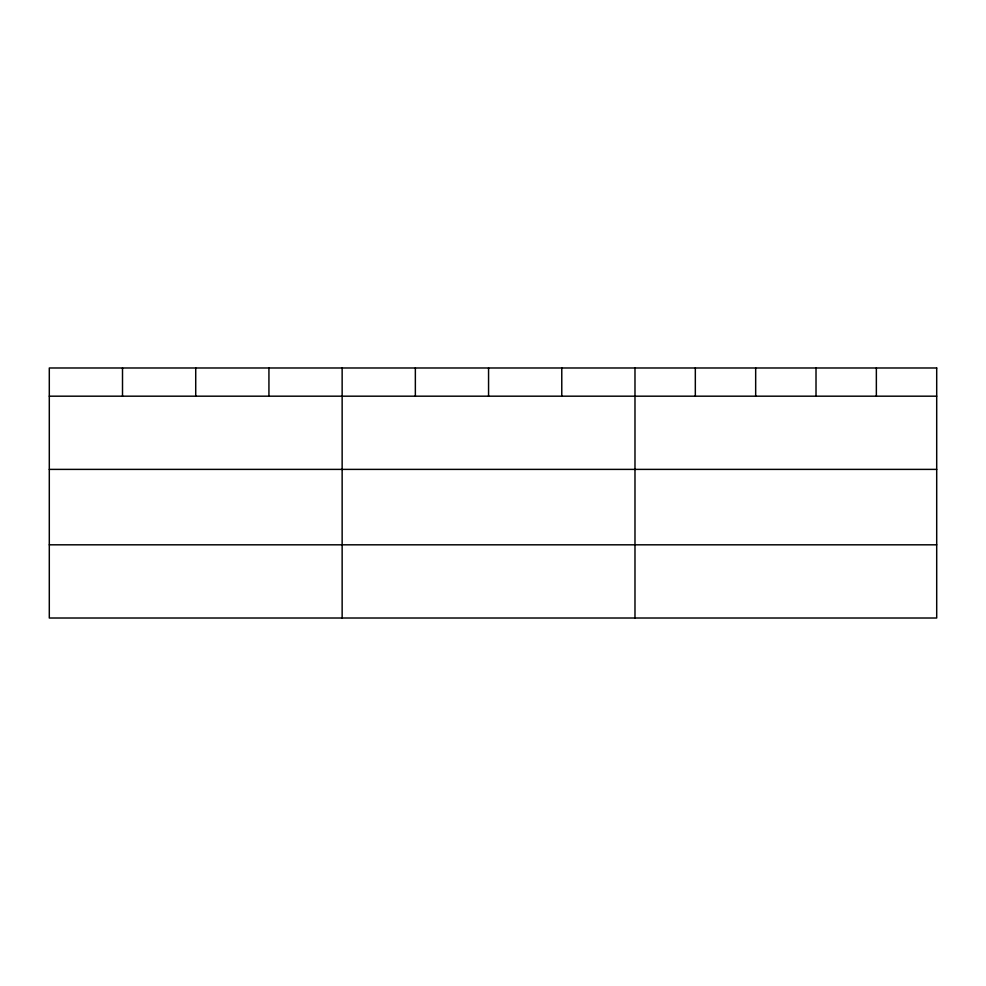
<?xml version="1.0" encoding="UTF-8"?>
<svg xmlns="http://www.w3.org/2000/svg" width="986" height="986" viewBox="0 0 986 986"><rect width="100%" height="100%" fill="white"/><g stroke="black" fill="none" stroke-linecap="round" stroke-linejoin="round"><path stroke-width="1.48" d="M49.3 396.187L936.7 396.187M49.3 469.385L936.7 469.385M49.3 544.814L936.7 544.814M876.357 367.988L876.357 396.187M816.014 367.988L816.014 396.187M755.67 367.988L755.67 396.187M695.327 367.988L695.327 396.187M634.984 367.988L634.984 618.012M561.774 367.988L561.774 396.187M488.563 367.988L488.563 396.187M415.352 367.988L415.352 396.187M342.142 367.988L342.142 618.012M268.931 367.988L268.931 396.187M195.721 367.988L195.721 396.187M122.51 367.988L122.51 396.187M936.7 367.988L49.3 367.988L49.3 618.012L936.7 618.012L936.7 367.988"/></g></svg>
